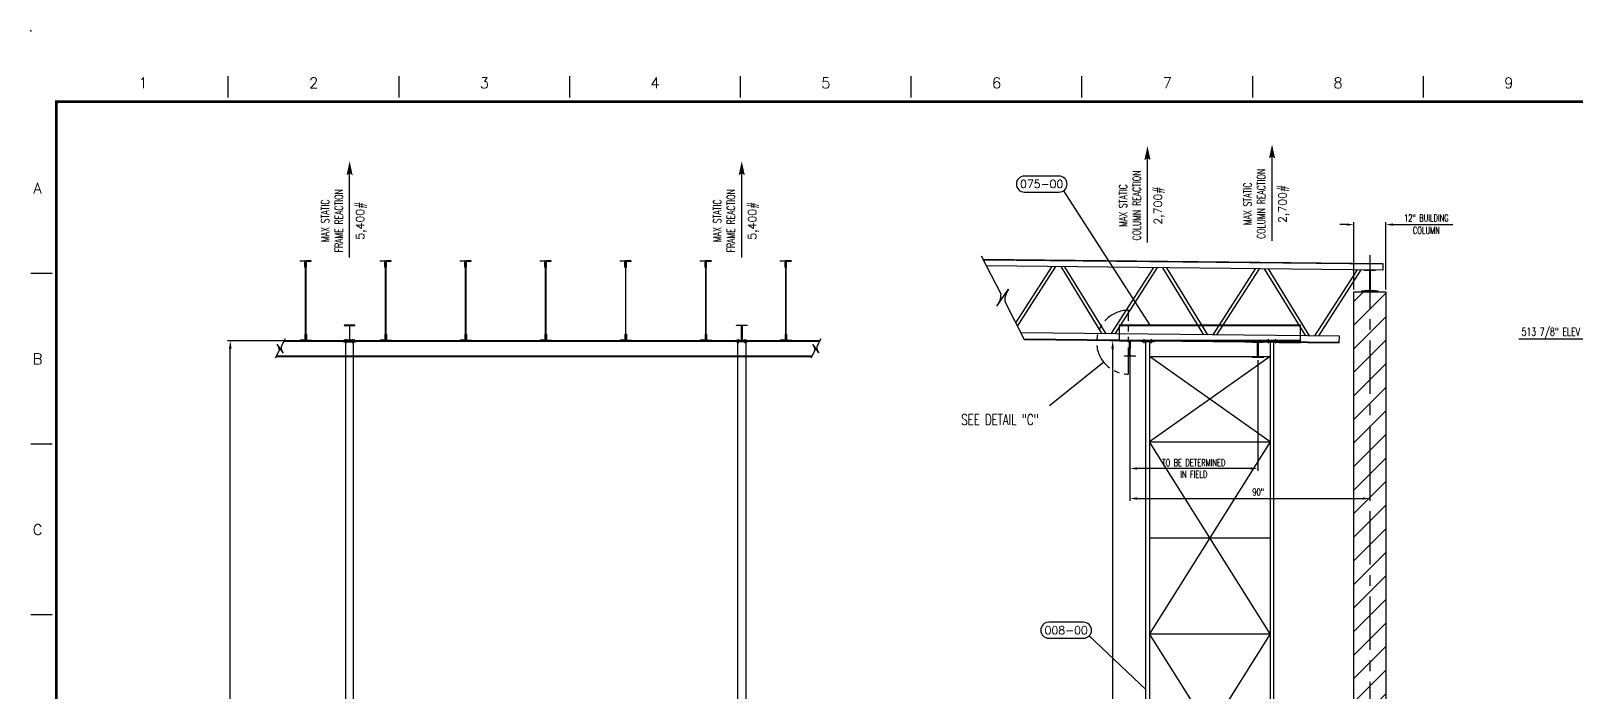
# Model space of a CAD drawing. Extents: x -10 to 1034, y -27 to 667.
# Drawn here: x -10 to 569, y 419 to 667 of the extents above; entities that cross this region are included whole.
import ezdxf
from ezdxf.enums import TextEntityAlignment as Align

# ---------------------------------------------------------------- set-up
doc = ezdxf.new("R2010")
doc.units = 0
doc.header["$LTSCALE"] = 8
doc.header["$MEASUREMENT"] = 0
for name, pattern in [('CENTER2', [1.125, 0.75, -0.125, 0.125, -0.125]), ('CENTERX2', [4, 2.5, -0.5, 0.5, -0.5]), ('PHANTOM', [2.5, 1.25, -0.25, 0.25, -0.25, 0.25, -0.25])]:
    doc.linetypes.add(name, pattern=pattern)
doc.layers.get('0').update_dxf_attribs({"linetype": 'CONTINUOUS'})
doc.layers.get('DEFPOINTS').update_dxf_attribs({"linetype": 'CONTINUOUS'})
for name, color, linetype in [('BORD', 8, 'CONTINUOUS'), ('CENTERL2', 133, 'CENTER2'), ('CENTERLX2', 137, 'CENTERX2'), ('FDIM', 2, 'CONTINUOUS'), ('OBJBROWN', 34, 'CONTINUOUS'), ('OBJGREEN', 3, 'CONTINUOUS'), ('OBJMAG', 6, 'CONTINUOUS'), ('OBJRED', 1, 'CONTINUOUS'), ('OBJTHIN', 11, 'CONTINUOUS'), ('OBJYELLOW', 2, 'CONTINUOUS'), ('PHANTOML', 205, 'PHANTOM'), ('TEXTL', 2, 'CONTINUOUS')]:
    doc.layers.add(name, color=color, linetype=linetype)
doc.styles.add('2THIRDS', font='romans.shx', dxfattribs={"width": 0.7})
doc.styles.add('COMPLEX', font='complex')
doc.styles.add('ITALIC', font='italic')
doc.styles.add('ITALICT', font='italict', dxfattribs={"height": 24})
doc.styles.add('ROMAND', font='romand.shx')
doc.styles.add('SCRIPTC', font='SCRIPTC')
doc.styles.add('SIMPLEX', font='simplex.shx')
doc.dimstyles.new('2TFR32', dxfattribs={"dimscale": 28, "dimtxt": 0.0938, "dimasz": 0.09375, "dimexe": 0.03125, "dimexo": 0.03125, "dimgap": 0.03125, "dimtad": 1, "dimdec": 5, "dimzin": 1, "dimdsep": 46, "dimlunit": 5, "dimtxsty": '2THIRDS', "dimcen": 0.09375, "dimclrd": 256, "dimclre": 256, "dimclrt": 256, "dimadec": 0, "dimazin": 0, "dimtfac": 0.75, "dimtdec": 4, "dimtofl": 0, "dimtmove": 0, "dimatfit": 0, "dimfxl": 0, "dimfrac": 2, "dimtolj": 1, "dimtzin": 0, "dimarcsym": 0})

# ---------------------------------------------------------------- blocks, each defined once
blk = doc.blocks.new('sbord_d')
at = {"layer": 'BORD'}
for p, q in [((2, 20.062), (2, 20.312)), ((4, 20.062), (4, 20.312)), ((6, 20.062), (6, 20.312)), ((8, 20.062), (8, 20.312)), ((10, 20.062), (10, 20.312)), ((12, 20.062), (12, 20.312)), ((14, 20.062), (14, 20.312)), ((16, 20.062), (16, 20.312)), ((-0.062, 18), (-0.312, 18)), ((-0.062, 16), (-0.312, 16)), ((-0.062, 14), (-0.312, 14))]:
    blk.add_line(p, q, dxfattribs=at)
at = {"layer": 'BORD', "const_width": 0.0313}
blk.add_lwpolyline([(-0.016, -0.016), (32.016, -0.016), (32.016, 20.016), (-0.016, 20.016)], close=True, dxfattribs=at)
at = {"layer": 'TEXTL'}
for p in [(-0.312, 20.844), (0, 20)]:
    blk.add_point(p, dxfattribs=at)
at = {"layer": 'BORD', "style": 'ROMAND'}
for s, p in [('1', (1, 20.234)), ('2', (3, 20.234)), ('3', (5, 20.234)), ('4', (7, 20.234)), ('5', (9, 20.234)), ('6', (11, 20.234)), ('7', (13, 20.234)), ('8', (15, 20.234)), ('9', (17, 20.234)), ('A', (-0.234, 19)), ('B', (-0.234, 17)), ('C', (-0.234, 15))]:
    blk.add_text(s, height=0.125, dxfattribs=at).set_placement(p, align=Align.MIDDLE)
at = {"layer": 'TEXTL', "flags": 8}
for tag, height, style, p in [('TITLE1', 0.156, 'COMPLEX', (30.266, 2.776)), ('TITLE2', 0.156, 'COMPLEX', (30.266, 2.443)), ('CHK', 0.0938, 'SIMPLEX', (29.828, 0.883)), ('APP', 0.0938, 'SIMPLEX', (30.703, 0.883)), ('JOB#', 0.125, 'ROMAND', (30.12, 0.133)), ('SHT', 0.125, 'ROMAND', (31.193, 0.133)), ('REV', 0.125, 'ROMAND', (31.789, 0.133))]:
    blk.add_attdef(tag, text='', height=height, dxfattribs=dict(at, style=style)).set_placement(p, align=Align.MIDDLE)
for tag, height, style, width, p, p2 in [('CUSTOMER', 0.156, 'ITALICT', 2.333901, (28.655, 1.697), (31.867, 1.697)), ('CAPP', 0.0781, 'SIMPLEX', 1.292308, (27.588, 0.944), (27.963, 0.944)), ('CDT', 0.0781, 'SIMPLEX', 1.866, (28.071, 0.943), (28.46, 0.943)), ('SCALE', 0.0938, 'SIMPLEX', 1.702732, (31.234, 0.837), (31.941, 0.837)), ('BAPP', 0.0781, 'SIMPLEX', 1.292308, (27.588, 0.683), (27.963, 0.683)), ('BDT', 0.0781, 'SIMPLEX', 1.866, (28.071, 0.683), (28.46, 0.683)), ('DATE', 0.0938, 'ITALIC', 1.795034, (28.609, 0.462), (29.315, 0.462)), ('CHKDT', 0.0938, 'SIMPLEX', 1.555556, (29.484, 0.462), (30.172, 0.462)), ('APPDT', 0.0938, 'SIMPLEX', 1.555556, (30.359, 0.462), (31.047, 0.462)), ('PLOT#', 0.0938, 'SIMPLEX', 8.555556, (31.234, 0.462), (31.922, 0.462)), ('AAPP', 0.0781, 'SIMPLEX', 1.275949, (27.588, 0.443), (27.963, 0.443)), ('ADT', 0.0781, 'SIMPLEX', 1.833263, (28.071, 0.443), (28.46, 0.443))]:
    blk.add_attdef(tag, text='', height=height, dxfattribs=dict(at, style=style, width=width)).set_placement(p, p2, align=Align.FIT)
for tag, height, style, p in [('LOCATION', 0.125, 'COMPLEX', (30.266, 1.364)), ('REVC', 0.0781, 'SIMPLEX', (20.259, 0.945)), ('CBY', 0.0781, 'ROMAND', (26.755, 0.943)), ('CCHK', 0.0781, 'SIMPLEX', (27.255, 0.943)), ('REVB', 0.0781, 'SIMPLEX', (20.259, 0.695)), ('BBY', 0.0781, 'ROMAND', (26.755, 0.683)), ('BCHK', 0.0781, 'SIMPLEX', (27.255, 0.683)), ('REVA', 0.0781, 'SIMPLEX', (20.259, 0.445)), ('ABY', 0.0781, 'ROMAND', (26.755, 0.443)), ('ACHK', 0.0781, 'SIMPLEX', (27.255, 0.443))]:
    blk.add_attdef(tag, text='', height=height, dxfattribs=dict(at, style=style)).set_placement(p, align=Align.CENTER)
for tag, p, height, style in [('REVCDESC', (20.625, 0.943), 0.0781, 'SIMPLEX'), ('DRBY', (28.593, 0.821), 0.125, 'SCRIPTC'), ('REVBDESC', (20.625, 0.683), 0.0781, 'SIMPLEX'), ('REVADESC', (20.625, 0.443), 0.0781, 'SIMPLEX'), ('DWG#', (30.055, -0.566), 0.0938, 'ROMAND')]:
    blk.add_attdef(tag, p, '', height=height, dxfattribs=dict(at, style=style))
blk = doc.blocks.new('JOIST')
for p, q in [((3.68, 0), (19.37, -25)), ((5.13, 0), (20.81, -25)), ((38.45, 0), (22.76, -25)), ((39.89, 0), (24.21, -25)), ((41.84, 0), (57.53, -25)), ((43.28, 0), (58.97, -25)), ((76.61, 0), (60.92, -25)), ((78.05, 0), (62.36, -25)), ((80, 0), (95.68, -25)), ((81.44, 0), (97.13, -25)), ((114.76, 0), (99.08, -25)), ((119.6, 0), (132.91, -21.2)), ((116.21, 0), (100.52, -25)), ((118.15, 0), (132.25, -22.46))]:
    blk.add_line(p, q)
for points in [[(145.41, 2.5), (-4.5, 2.5), (-4.5, 0)], [(145.31, 2.31), (-4.5, 2.31)], [(-4.5, 0), (144.09, 0)], [(11.5, -25), (130.91, -25)], [(129.59, -27.5), (11.5, -27.5), (11.5, -25)], [(11.5, -27.31), (129.69, -27.31)]]:
    blk.add_lwpolyline(points)
at = {"layer": 'OBJTHIN'}
blk.add_lwpolyline([(146.08, 3.77), (138.6, -10.42, 0.154413), (140.04, -15.07), (135.64, -8.65, -0.154413), (137.08, -13.3), (129.6, -27.48)], format="xyb", dxfattribs=at)
blk = doc.blocks.new('JOIST-SECTION')
for points in [[(-0.15625, 27.5, -0.414213562), (-0.28125, 27.625), (-0.28125, 29.5, 0.414213562), (-0.59375, 29.8125), (-1.96875, 29.8125, -0.414213562), (-2.09375, 29.9375), (-2.09375, 30), (-0.09375, 30), (-0.09375, 27.5)], [(0.15625, 27.5, 0.414213562), (0.28125, 27.625), (0.28125, 29.5, -0.414213562), (0.59375, 29.8125), (1.96875, 29.8125, 0.414213562), (2.09375, 29.9375), (2.09375, 30), (0.09375, 30), (0.09375, 27.5)], [(-0.15625, 2.5, 0.414213562), (-0.28125, 2.375), (-0.28125, 0.5, -0.414213562), (-0.59375, 0.1875), (-1.96875, 0.1875, 0.414213562), (-2.09375, 0.0625), (-2.09375, 0), (-0.09375, 0), (-0.09375, 2.5)], [(0.15625, 2.5, -0.414213562), (0.28125, 2.375), (0.28125, 0.5, 0.414213562), (0.59375, 0.1875), (1.96875, 0.1875, -0.414213562), (2.09375, 0.0625), (2.09375, 0), (0.09375, 0), (0.09375, 2.5)]]:
    blk.add_lwpolyline(points, format="xyb", close=True)
blk.add_lwpolyline([(0.09375, 0), (-0.09375, 0), (-0.09375, 30), (0.09375, 30)], close=True)
blk = doc.blocks.new('W6X9')
blk.add_lwpolyline([(-0.09375, 0.5625, -0.414213562), (-0.46875, 0.1875), (-2, 0.1875), (-2, 0), (2, 0), (2, 0.1875), (0.46875, 0.1875, -0.414213562), (0.09375, 0.5625), (0.09375, 5.3125, -0.414213562), (0.46875, 5.6875), (2, 5.6875), (2, 5.875), (-2, 5.875), (-2, 5.6875), (-0.46875, 5.6875, -0.414213562), (-0.09375, 5.3125)], format="xyb", close=True)
blk = doc.blocks.new('*D42')
at = {"layer": 'DEFPOINTS', "color": 0}
for p in [(497.96, 594.36), (485.96, 569.13), (497.96, 569.13)]:
    blk.add_point(p, dxfattribs=at)
at = {"layer": 'FDIM', "lineweight": -2}
for p, q in [((483.33, 594.36), (480.71, 594.36)), ((485.96, 570.01), (485.96, 595.24)), ((497.96, 570.01), (497.96, 595.24)), ((500.58, 594.36), (522.99, 594.36))]:
    blk.add_line(p, q, dxfattribs=at)
at = {"layer": 'FDIM'}
for points in [[(483.33, 594.8), (483.33, 593.92), (485.96, 594.36)], [(500.58, 594.8), (500.58, 593.92), (497.96, 594.36)]]:
    blk.add_solid(points, dxfattribs=at)
at = {"layer": 'FDIM', "attachment_point": 5, "style": '2THIRDS'}
for s, insert, char_height in [('\\A1;12" BUILDING', (513.1, 596.8), 2.6264), ('\\A1;COLUMN', (513.1, 592.17), 2.626)]:
    blk.add_mtext(s, dxfattribs=dict(at, insert=insert, char_height=char_height))
blk = doc.blocks.new('*D48')
at = {"layer": 'DEFPOINTS', "color": 0}
for p in [(401.96, 550.82), (491.96, 509.63), (491.96, 491.63)]:
    blk.add_point(p, dxfattribs=at)
at = {"layer": 'FDIM', "lineweight": -2}
for p, q in [((401.96, 549.94), (401.96, 490.76)), ((491.96, 508.76), (491.96, 490.76)), ((404.58, 491.63), (489.33, 491.63))]:
    blk.add_line(p, q, dxfattribs=at)
at = {"layer": 'FDIM'}
for points in [[(404.58, 492.07), (404.58, 491.2), (401.96, 491.63)], [(489.33, 492.07), (489.33, 491.2), (491.96, 491.63)]]:
    blk.add_solid(points, dxfattribs=at)
at = {"layer": 'FDIM', "insert": (450.07, 494.07), "char_height": 2.626, "attachment_point": 5, "style": '2THIRDS'}
blk.add_mtext('\\A1;90"', dxfattribs=at)
blk = doc.blocks.new('*D49')
at = {"layer": 'DEFPOINTS', "color": 0}
for p in [(401.96, 550.82), (449.9, 544.44), (401.96, 502.9)]:
    blk.add_point(p, dxfattribs=at)
at = {"layer": 'FDIM', "lineweight": -2}
for p, q in [((401.96, 549.94), (401.96, 502.03)), ((449.9, 543.57), (449.9, 502.03)), ((447.27, 502.9), (404.58, 502.9))]:
    blk.add_line(p, q, dxfattribs=at)
at = {"layer": 'FDIM'}
for points in [[(404.58, 503.34), (404.58, 502.47), (401.96, 502.9)], [(447.27, 503.34), (447.27, 502.47), (449.9, 502.9)]]:
    blk.add_solid(points, dxfattribs=at)
at = {"layer": 'FDIM', "char_height": 2.6264, "attachment_point": 5, "style": '2THIRDS'}
for s, insert in [('\\A1;TO BE DETERMINED', (425.93, 505.09)), ('\\A1;IN FIELD', (425.93, 500.71))]:
    blk.add_mtext(s, dxfattribs=dict(at, insert=insert))
blk = doc.blocks.new('*D50')
at = {"layer": 'DEFPOINTS', "color": 0}
for p in [(64.73, 550.82), (107.23, 550.82), (107.98, 150.94)]:
    blk.add_point(p, dxfattribs=at)
at = {"layer": 'FDIM', "lineweight": -2}
for p, q in [((106.23, 550.82), (63.73, 550.82)), ((64.73, 153.94), (64.73, 547.82)), ((106.98, 150.94), (63.73, 150.94))]:
    blk.add_line(p, q, dxfattribs=at)
at = {"layer": 'FDIM'}
for points in [[(64.23, 547.82), (65.23, 547.82), (64.73, 550.82)], [(64.23, 153.94), (65.23, 153.94), (64.73, 150.94)]]:
    blk.add_solid(points, dxfattribs=at)
at = {"layer": 'FDIM', "insert": (61.44, 350.88), "char_height": 3.0016, "attachment_point": 5, "rotation": 90, "style": '2THIRDS'}
blk.add_mtext('\\A1;399 7/8" RACK HEIGHT ', dxfattribs=at)
blk = doc.blocks.new('*D51')
at = {"layer": 'DEFPOINTS', "color": 0}
for p in [(395.52, 550.82), (406.39, 550.82), (407.96, 150.94)]:
    blk.add_point(p, dxfattribs=at)
at = {"layer": 'FDIM', "lineweight": -2}
for p, q in [((405.39, 550.82), (394.52, 550.82)), ((395.52, 153.94), (395.52, 547.82)), ((406.96, 150.94), (394.52, 150.94))]:
    blk.add_line(p, q, dxfattribs=at)
at = {"layer": 'FDIM'}
for points in [[(395.02, 547.82), (396.02, 547.82), (395.52, 550.82)], [(395.02, 153.94), (396.02, 153.94), (395.52, 150.94)]]:
    blk.add_solid(points, dxfattribs=at)
at = {"layer": 'FDIM', "insert": (392.23, 350.88), "char_height": 3.0016, "attachment_point": 5, "rotation": 90, "style": '2THIRDS'}
blk.add_mtext('\\A1;399 7/8"', dxfattribs=at)

msp = doc.modelspace()

# ---------------------------------------------------------------- hatches: boundary and pattern name
at = {"layer": 'OBJTHIN'}
h = msp.add_hatch(dxfattribs=at)
h.set_pattern_fill('ANSI31', color=256, scale=50, style=0)
h.paths.add_polyline_path([(485.956799, 91.26857), (485.956799, 569.131022), (497.956799, 569.131022), (497.956799, 87.906171)])

# ---------------------------------------------------------------- linework, layer by layer
at = {"color": 10, "linetype": 'ByBlock'}
for p, q in [((455.256394, 588.272165), (455.256394, 619.946065)), ((408.560078, 587.654652), (408.560078, 619.328553)), ((109.475003, 581.965578), (109.475003, 613.639479)), ((256.475003, 581.965578), (256.475003, 613.639479))]:
    msp.add_line(p, q, dxfattribs=at)
for points in [[(408.560078, 619.328553), (407.399, 618.506929), (408.560078, 623.828553)], [(408.560078, 619.328553), (409.721156, 618.506929), (408.560078, 623.828553)], [(455.256394, 619.946065), (454.095316, 619.124441), (455.256394, 624.446065)], [(455.256394, 619.946065), (456.417472, 619.124441), (455.256394, 624.446065)], [(109.475003, 613.639479), (108.313925, 612.817855), (109.475003, 618.139479)], [(109.475003, 613.639479), (110.636081, 612.817855), (109.475003, 618.139479)], [(256.475003, 613.639479), (255.313925, 612.817855), (256.475003, 618.139479)], [(256.475003, 613.639479), (257.636081, 612.817855), (256.475003, 618.139479)]]:
    msp.add_solid(points, dxfattribs=at)
at = {"layer": 'CENTERL2'}
for p, q in [((108.225003, 549.910129), (108.225003, 551.368496)), ((110.725003, 549.910129), (110.725003, 551.368496)), ((255.225003, 549.910129), (255.225003, 551.368496)), ((257.725003, 549.910129), (257.725003, 551.368496)), ((407.269299, 549.910129), (407.269299, 551.368496)), ((410.019299, 549.910129), (410.019299, 551.368496)), ((453.894299, 549.910129), (453.894299, 551.368496)), ((456.644299, 549.910129), (456.644299, 551.368496))]:
    msp.add_line(p, q, dxfattribs=at)
at = {"layer": 'CENTERLX2'}
msp.add_line((491.956799, 582.88482), (491.956799, 72.159266), dxfattribs=at)
at = {"layer": 'FDIM'}
for p, q in [((377.038531, 607.042107), (409.492657, 556.69203)), ((590.694846, 551.401197), (547.715527, 551.401197)), ((392.153095, 542.754137), (371.786101, 526.368827)), ((386.753976, 440.154976), (407.956799, 420.072028))]:
    msp.add_line(p, q, dxfattribs=at)
for points in [[(362.407537, 606.563421), (375.412337, 606.563421, 1), (375.412337, 612.566621), (362.407537, 612.566621, 1)], [(371.569955, 439.217497), (384.574755, 439.217497, 1), (384.574755, 445.220697), (371.569955, 445.220697, 1)]]:
    msp.add_lwpolyline(points, format="xyb", close=True, dxfattribs=at)
msp.add_lwpolyline([(457.956799, 550.19203), (465.956799, 550.19203), (465.956799, 550.81703), (457.956799, 550.81703)], close=True, dxfattribs=at)
at = {"layer": 'OBJBROWN'}
for p, q in [((84.83446, 550.62953), (285.629359, 550.62953)), ((82.006238, 545.12953), (282.801137, 545.12953))]:
    msp.add_line(p, q, dxfattribs=at)
for points in [[(285.725776, 550.81703), (84.930876, 550.81703)], [(81.909821, 544.94203), (282.70472, 544.94203)]]:
    msp.add_lwpolyline(points, dxfattribs=at)
for points in [[(401.995209, 545.503842, 0.4142135624), (402.366282, 545.124956), (403.897449, 545.109007), (403.895496, 544.921517), (399.895713, 544.963181), (399.897666, 545.150671), (401.428833, 545.134721, 0.4142135624), (401.807719, 545.505795), (401.857195, 550.255537, 0.4142135624), (401.486122, 550.634423), (399.954955, 550.650373), (399.956908, 550.837863), (403.956691, 550.796198), (403.954738, 550.608708), (402.423571, 550.624658, 0.4142135624), (402.044685, 550.253584)], [(449.996511, 545.003829, 0.4142135624), (450.367584, 544.624943), (451.898751, 544.608993), (451.896798, 544.421503), (447.897015, 544.463168), (447.898968, 544.650658), (449.430135, 544.634708, 0.4142135624), (449.809021, 545.005782), (449.858497, 549.755524, 0.4142135624), (449.487424, 550.13441), (447.956257, 550.150359), (447.95821, 550.337849), (451.957993, 550.296185), (451.95604, 550.108695), (450.424873, 550.124644, 0.4142135624), (450.045987, 549.753571)]]:
    msp.add_lwpolyline(points, format="xyb", close=True, dxfattribs=at)
at = {"layer": 'OBJGREEN'}
for p, q in [((409.331799, 544.94203), (454.581799, 544.94203)), ((454.581799, 512.94203), (409.331799, 544.94203)), ((454.581799, 544.94203), (409.331799, 512.94203)), ((409.331799, 512.94203), (454.581799, 512.94203)), ((454.581799, 512.94203), (409.331799, 440.94203)), ((454.581799, 440.94203), (409.331799, 512.94203)), ((409.331799, 476.94203), (454.581799, 476.94203)), ((409.331799, 440.94203), (454.581799, 440.94203)), ((454.581799, 440.94203), (409.331799, 368.94203)), ((454.581799, 368.94203), (409.331799, 440.94203))]:
    msp.add_line(p, q, dxfattribs=at)
for points in [[(485.956799, 91.26857), (485.956799, 569.131022), (497.956799, 569.131022), (497.956799, 87.906171)], [(107.975003, 550.44203), (107.975003, 150.94203), (110.975003, 150.94203), (110.975003, 550.44203)], [(257.975003, 550.44203), (257.975003, 150.94203), (254.975003, 150.94203), (254.975003, 550.44203)], [(409.331799, 150.94203), (407.956799, 150.94203), (407.956799, 550.44203)], [(409.331799, 550.44203), (409.331799, 150.94203)], [(454.581799, 550.44203), (454.581799, 150.94203)], [(454.581799, 150.94203), (455.956799, 150.94203), (455.956799, 550.44203)]]:
    msp.add_lwpolyline(points, dxfattribs=at)
for points in [[(107.225003, 550.44203), (111.725003, 550.44203), (111.725003, 550.81703), (107.225003, 550.81703)], [(258.725003, 550.44203), (254.225003, 550.44203), (254.225003, 550.81703), (258.725003, 550.81703)], [(410.894299, 550.44203), (406.394299, 550.44203), (406.394299, 550.81703), (410.894299, 550.81703)], [(453.019299, 550.44203), (457.519299, 550.44203), (457.519299, 550.81703), (453.019299, 550.81703)]]:
    msp.add_lwpolyline(points, close=True, dxfattribs=at)
at = {"layer": 'OBJMAG'}
msp.add_lwpolyline([(494.956799, 569.131022), (488.956799, 569.131022), (488.956799, 569.506022), (494.956799, 569.506022)], close=True, dxfattribs=at)
at = {"layer": 'OBJRED'}
msp.add_lwpolyline([(492.394299, 577.193522, 0.3588878898), (492.050549, 576.756022), (492.050549, 570.131022, 0.3588878898), (492.394299, 569.693522), (493.956799, 569.693522), (493.956799, 569.506022), (489.956799, 569.506022), (489.956799, 569.693522), (491.519299, 569.693522, 0.3588878898), (491.863049, 570.131022), (491.863049, 576.756022, 0.3588878898), (491.519299, 577.193522), (489.956799, 577.193522), (489.956799, 577.381022), (493.956799, 577.381022), (493.956799, 577.193522)], format="xyb", close=True, dxfattribs=at)
at = {"layer": 'OBJTHIN'}
for points in [[(85.268464, 551.473532), (83.792484, 548.603216, 0.1544134953), (84.537805, 546.284631), (82.302892, 549.47443, -0.1544134954), (83.048213, 547.155845), (81.572233, 544.285529)], [(286.063363, 551.473532), (284.587383, 548.603216, 0.1544134953), (285.332705, 546.284631), (283.097791, 549.47443, -0.1544134954), (283.843113, 547.155845), (282.367133, 544.285529)]]:
    msp.add_lwpolyline(points, format="xyb", dxfattribs=at)
at = {"layer": 'OBJYELLOW'}
for p, q in [((397.956799, 556.50453), (465.956799, 556.50453)), ((397.956799, 551.00453), (465.956799, 551.00453))]:
    msp.add_line(p, q, dxfattribs=at)
msp.add_lwpolyline([(397.956799, 550.81703), (465.956799, 550.81703), (465.956799, 556.69203), (397.956799, 556.69203)], close=True, dxfattribs=at)
at = {"layer": 'PHANTOML'}
msp.add_lwpolyline([(401.482216, 562.232836, 1), (401.482216, 538.286051)], format="xyb", close=True, dxfattribs=at)

# ---------------------------------------------------------------- block references
at = {"layer": 'FDIM', "xscale": 32, "yscale": 32, "zscale": 32}
msp.add_blockref('sbord_d', (0, 0), dxfattribs=at)
at = {"layer": 'OBJBROWN'}
for p in [(92.975003, 550.81703), (122.975003, 550.81703), (152.975003, 550.81703), (182.975003, 550.81703)]:
    msp.add_blockref('JOIST-SECTION', p, dxfattribs=at)
at = {"layer": 'OBJBROWN', "xscale": -1}
for p in [(212.975003, 550.81703), (242.975003, 550.81703), (272.975003, 550.81703)]:
    msp.add_blockref('JOIST-SECTION', p, dxfattribs=at)
at = {"layer": 'OBJBROWN', "xscale": -1, "rotation": 359.4031905487708}
msp.add_blockref('JOIST', (492.241615, 577.378056), dxfattribs=at)
at = {"layer": 'OBJYELLOW'}
msp.add_blockref('W6X9', (109.475003, 550.81703), dxfattribs=at)
at = {"layer": 'OBJYELLOW', "xscale": -1}
msp.add_blockref('W6X9', (256.475003, 550.81703), dxfattribs=at)

# ---------------------------------------------------------------- texts
at = {"layer": 'FDIM', "style": '2THIRDS', "width": 0.7}
for s, p in [('COLUMN REACTION', (406.020173, 601.495373)), ('COLUMN REACTION', (452.716488, 602.112885)), ('MAX STATIC', (400.887143, 601.495373)), ('MAX STATIC', (447.583458, 602.112885)), ('MAX STATIC', (101.802068, 595.806299)), ('FRAME REACTION', (106.935098, 595.806299)), ('MAX STATIC', (248.802068, 595.806299)), ('FRAME REACTION', (253.935098, 595.806299))]:
    msp.add_text(s, height=3, rotation=90, dxfattribs=at).set_placement(p, align=Align.CENTER)
at = {"layer": 'FDIM', "style": 'SIMPLEX'}
for s, p in [('075-00', (368.915196, 609.58329)), ('008-00', (378.077613, 442.237366))]:
    msp.add_text(s, height=3, dxfattribs=at).set_placement(p, align=Align.MIDDLE)
for s, p in [('2,700#', (413.988756, 601.495373)), ('2,700#', (460.685071, 602.112885)), ('5,400#', (114.903681, 595.806299)), ('5,400#', (261.903681, 595.806299))]:
    msp.add_text(s, height=3, rotation=90, dxfattribs=at).set_placement(p, align=Align.CENTER)
at = {"layer": 'FDIM', "style": '2THIRDS', "width": 0.7}
msp.add_text('513 7/8" ELEV', height=3.0016, dxfattribs=at).set_placement((548.819798, 552.687064))
msp.add_text('SEE DETAIL "C"', height=4, dxfattribs=at).set_placement((353.279943, 519.222122), align=Align.CENTER)

# ---------------------------------------------------------------- dimensions: what is measured, and where the dimension line sits
at = {"layer": 'FDIM'}
for base, p1, p2, text, picture, middle in [((497.956799, 594.361512), (485.956799, 569.131022), (497.956799, 569.131022), '<> BUILDING\\XCOLUMN', '*D42', (513.099106, 594.361512)), ((401.956799, 502.902722), (449.896907, 544.442336), (401.956799, 550.81703), 'TO BE DETERMINED\\XIN FIELD', '*D49', (425.926853, 502.902722))]:
    dim = msp.add_linear_dim(base=base, p1=p1, p2=p2, text=text, dimstyle='2TFR32', override={"dimpost": '"'}, dxfattribs=at)
    dim.commit()
    dim.dimension.update_dxf_attribs({"geometry": picture, "text_midpoint": middle})
dim = msp.add_linear_dim(base=(64.730838, 550.81703), p1=(107.975003, 150.94203), p2=(107.225003, 550.81703), angle=90, text='<> RACK HEIGHT ', dimstyle='2TFR32', override={"dimscale": 32, "dimpost": '"'}, dxfattribs=at)
dim.commit()
dim.dimension.update_dxf_attribs({"geometry": '*D50', "text_midpoint": (61.443905, 350.87953)})
dim = msp.add_linear_dim(base=(395.517745, 550.81703), p1=(407.956799, 150.94203), p2=(406.394299, 550.81703), angle=90, dimstyle='2TFR32', override={"dimscale": 32, "dimpost": '"'}, dxfattribs=at)
dim.commit()
dim.dimension.update_dxf_attribs({"geometry": '*D51', "text_midpoint": (392.230811, 350.87953)})
dim = msp.add_linear_dim(base=(491.956799, 491.634699), p1=(401.956799, 550.81703), p2=(491.956799, 509.634469), dimstyle='2TFR32', override={"dimpost": '"'}, dxfattribs=at)
dim.commit()
dim.dimension.update_dxf_attribs({"geometry": '*D48', "text_midpoint": (450.072892, 491.634699), "dimtype": 160})

doc.saveas('drawing.dxf')
